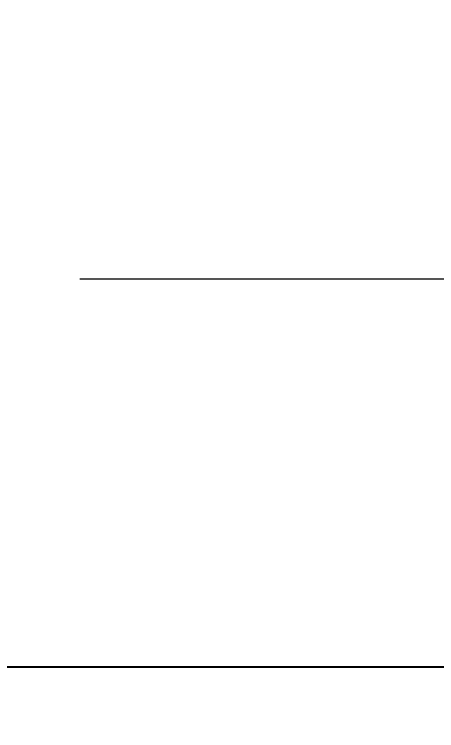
# Model space of a CAD drawing. Header units: millimetres. Extents: x -60946 to 138510, y -262288 to 24501.
# Drawn here: x -12820.9 to -12626.1, y -82327.6 to -81997 of the extents above; entities that cross this region are included whole.
import ezdxf

# ---------------------------------------------------------------- set-up
doc = ezdxf.new("R2010")
doc.units = ezdxf.units.MM
doc.layers.add('2)Тип-4', color=7, linetype='Continuous', lineweight=30, true_color=0x0080c0)
doc.layers.add('Размеры', color=7, linetype='Continuous', lineweight=9)
doc.styles.add('GOST Common_3', font='', dxfattribs={"width": 0.9, "height": 200})
doc.styles.get('GOST Common_3').set_extended_font_data('GOST Common')
doc.dimstyles.new('ADSK_Основной_2_0_1', dxfattribs={"dimscale": 304.8, "dimtxt": 201.142999, "dimasz": 0.463911, "dimexe": 0.328084, "dimexo": 0.328084, "dimgap": 0.164042, "dimtad": 1, "dimdec": 3, "dimrnd": 0.001, "dimdsep": 46, "dimtxsty": 'GOST Common_3', "dimblk1": 'OBLIQUE', "dimblk2": 'OBLIQUE', "dimsah": 1, "dimcen": 0.09, "dimdle": 0.328084, "dimazin": 2, "dimtfac": 1, "dimtdec": 4, "dimtix": 1, "dimtmove": 1, "dimatfit": 3, "dimfxl": 1, "dimtvp": 1, "dimtolj": 1, "dimtzin": 0, "dimlwd": 20, "dimlwe": 20, "dimarcsym": 2})

# ---------------------------------------------------------------- blocks, each defined once
blk = doc.blocks.new('_Oblique')
at = {"color": 0, "linetype": 'ByBlock', "lineweight": -2}
blk.add_line((-0.5, -0.5), (0.5, 0.5), dxfattribs=at)
blk = doc.blocks.new('*D4638')
at = {"layer": 'Defpoints', "color": 0, "transparency": 16777216}
for p in [(-12890.64, -80569.07), (-12890.64, -82119.07), (-12371.49, -82119.07)]:
    blk.add_point(p, dxfattribs=at)
at = {"layer": 'Размеры', "color": 0, "lineweight": 20, "transparency": 16777216}
for p, q in [((-12371.49, -80469.07), (-12371.49, -82219.07)), ((-12790.64, -80569.07), (-12271.49, -80569.07)), ((-12790.64, -82119.07), (-12271.49, -82119.07))]:
    blk.add_line(p, q, dxfattribs=at)
at = {"layer": 'Размеры', "color": 0, "lineweight": 20, "transparency": 16777216, "xscale": 141.4, "yscale": 141.4, "zscale": 141.4}
for p, rotation in [((-12371.49, -80569.07), 90), ((-12371.49, -82119.07), 270)]:
    blk.add_blockref('_Oblique', p, dxfattribs=dict(at, rotation=rotation))
at = {"layer": 'Размеры', "color": 0, "lineweight": 9, "transparency": 16777216, "insert": (-12521.49, -81344.07), "char_height": 200, "width": 560.473, "attachment_point": 5, "rotation": 90, "style": 'GOST Common_3'}
blk.add_mtext('\\A1;1550', dxfattribs=at)
blk = doc.blocks.new('*D4639')
at = {"layer": 'Defpoints', "color": 0, "transparency": 16777216}
for p in [(-12890.64, -82119.07), (-12890.64, -84269.07), (-12371.49, -84269.07)]:
    blk.add_point(p, dxfattribs=at)
at = {"layer": 'Размеры', "color": 0, "lineweight": 20, "transparency": 16777216}
for p, q in [((-12371.49, -82019.07), (-12371.49, -84369.07)), ((-12790.64, -82119.07), (-12271.49, -82119.07)), ((-12790.64, -84269.07), (-12271.49, -84269.07))]:
    blk.add_line(p, q, dxfattribs=at)
at = {"layer": 'Размеры', "color": 0, "lineweight": 20, "transparency": 16777216, "xscale": 141.4, "yscale": 141.4, "zscale": 141.4}
for p, rotation in [((-12371.49, -82119.07), 90), ((-12371.49, -84269.07), 270)]:
    blk.add_blockref('_Oblique', p, dxfattribs=dict(at, rotation=rotation))
at = {"layer": 'Размеры', "color": 0, "lineweight": 9, "transparency": 16777216, "insert": (-12521.49, -83194.07), "char_height": 200, "width": 560.473, "attachment_point": 5, "rotation": 90, "style": 'GOST Common_3'}
blk.add_mtext('\\A1;2150', dxfattribs=at)

msp = doc.modelspace()

# ---------------------------------------------------------------- linework, layer by layer
at = {"layer": '2)Тип-4', "lineweight": 25}
msp.add_line((-12953.1385, -82298.1056), (-12236.5949, -82298.1056), dxfattribs=at)

# ---------------------------------------------------------------- dimensions: what is measured, and where the dimension line sits
at = {"layer": 'Размеры', "lineweight": 9}
for base, p1, p2, override, picture, middle in [((-12371.4865, -82119.0666), (-12890.6385, -80569.0666), (-12890.6385, -82119.0666), {"dimpost": '<>', "dimfxl": 1550}, '*D4638', (-12521.4865, -81344.0666)), ((-12371.4865, -84269.0666), (-12890.6385, -82119.0666), (-12890.6385, -84269.0666), {"dimpost": '<>', "dimfxl": 2150}, '*D4639', (-12521.4865, -83194.0666))]:
    dim = msp.add_linear_dim(base=base, p1=p1, p2=p2, angle=90, dimstyle='ADSK_Основной_2_0_1', override=override, dxfattribs=at)
    dim.commit()
    dim.dimension.update_dxf_attribs({"geometry": picture, "text_midpoint": middle})

doc.saveas('drawing.dxf')
